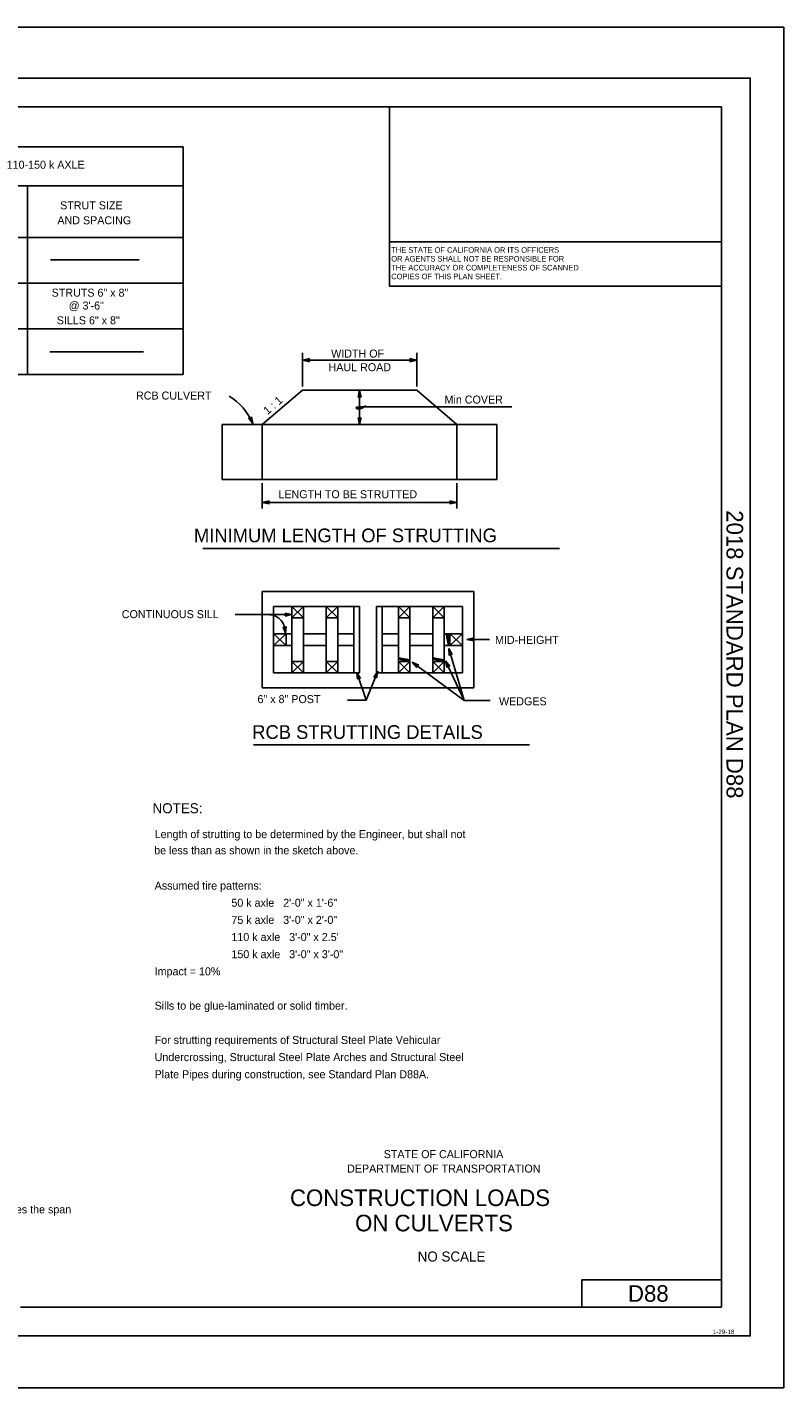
# Model space of a CAD drawing. Extents: x -894 to 866, y -476 to 714.
# Drawn here: x 205 to 866, y -476 to 714 of the extents above; entities that cross this region are included whole.
import ezdxf

# ---------------------------------------------------------------- set-up
doc = ezdxf.new("R2010")
doc.units = 0
for name, color, linetype in [('10 Sheet Format', 7, 'Continuous'), ('56 Stage 3 Anno', 7, 'Continuous'), ('57 Undefined', 7, 'Continuous'), ('60 Nongeo Data', 7, 'Continuous')]:
    doc.layers.add(name, color=color, linetype=linetype)

msp = doc.modelspace()

# ---------------------------------------------------------------- linework, layer by layer
at = {"layer": '10 Sheet Format'}
for p, q in [((-863.4, 669), (836.6, 669)), ((836.6, 669), (836.6, 669)), ((836.6, 669), (836.6, -431)), ((-813.5, 644), (811.5, 644)), ((521.5, 487.1), (521.5, 644)), ((811.5, -406), (811.5, 644)), ((811.5, 525.9), (521.5, 525.9)), ((811.5, 487.1), (521.5, 487.1)), ((811.6, -381.9), (689.5, -381.9)), ((689.5, -381.9), (689.5, -406)), ((198.8, -406), (811.5, -406)), ((-863.4, -431), (836.6, -431)), ((836.6, -431.1), (836.6, -431.1))]:
    msp.add_line(p, q, dxfattribs=at)
for points in [[(-894, 713.6), (866, 713.6), (866, -476.4), (-894, -476.4)], [(-863.4, -431), (836.6, -431), (836.6, 669), (-863.4, 669)]]:
    msp.add_lwpolyline(points, close=True, dxfattribs=at)
at = {"layer": '56 Stage 3 Anno'}
for p, q in [((445.2, 399.4), (445.2, 428.9)), ((545.2, 399.4), (545.2, 428.9)), ((445.5, 422.4), (451.5, 423.7)), ((451.5, 421), (445.5, 422.4)), ((445.5, 422.4), (445.5, 422.4)), ((445.5, 422.4), (545.2, 422.4)), ((446.9, 422.4), (451.3, 423.3)), ((451.3, 421.4), (446.9, 422.4)), ((448.3, 422.4), (451.1, 423)), ((451.1, 421.7), (448.3, 422.4)), ((449.7, 422.4), (450.9, 422.6)), ((450.9, 422.1), (449.7, 422.4)), ((451.5, 423.7), (450.7, 422.4)), ((450.7, 422.4), (451.5, 421)), ((451.5, 423.7), (451.5, 423.7)), ((451.5, 421), (451.5, 421)), ((540, 422.4), (539.2, 423.7)), ((539.2, 423.7), (539.2, 423.7)), ((539.2, 423.7), (545.2, 422.4)), ((545.2, 422.4), (539.2, 421)), ((539.2, 421), (540, 422.4)), ((539.2, 421), (539.2, 421)), ((539.4, 423.4), (543.8, 422.4)), ((543.8, 422.4), (539.5, 421.4)), ((542.5, 422.4), (539.6, 421.7)), ((539.7, 423), (542.5, 422.4)), ((539.9, 422.6), (541.1, 422.4)), ((541.1, 422.4), (539.9, 422.1)), ((545.2, 422.4), (545.2, 422.4)), ((493.9, 390), (495.2, 396)), ((494.2, 390.2), (495.2, 394.6)), ((494.6, 390.4), (495.2, 393.2)), ((495.2, 396), (495.2, 366)), ((495.2, 396), (495.2, 396)), ((495.2, 396), (496.6, 390)), ((495.2, 394.6), (496.2, 390.2)), ((495.2, 393.2), (495.9, 390.4)), ((495.2, 390.8), (493.9, 390)), ((493.9, 390), (493.9, 390)), ((495, 390.6), (495.2, 391.8)), ((495.2, 391.8), (495.5, 390.6)), ((496.6, 390), (495.2, 390.8)), ((496.6, 390), (496.6, 390)), ((496.9, 381.4), (597.6, 381.4)), ((563.6, 381.4), (628.4, 381.4)), ((401.8, 366.9), (398.2, 371.9)), ((398.2, 371.9), (398.2, 371.9)), ((398.2, 371.9), (399.8, 371.7)), ((401.2, 368.1), (398.7, 371.8)), ((400.7, 369.4), (399.1, 371.8)), ((400.2, 370.7), (399.5, 371.7)), ((399.8, 371.7), (400.7, 372.9)), ((400, 371.9), (400.2, 370.7)), ((400.2, 372.2), (400.7, 369.4)), ((400.5, 372.6), (401.2, 368.1)), ((400.7, 372.9), (400.7, 372.9)), ((400.7, 372.9), (401.8, 366.9)), ((495.2, 366), (493.9, 372)), ((493.9, 372), (493.9, 372)), ((493.9, 372), (495.2, 371.2)), ((495.2, 367.4), (494.3, 371.7)), ((495.2, 368.7), (494.6, 371.6)), ((495.2, 370.1), (495, 371.3)), ((495.2, 371.2), (496.6, 372)), ((496.6, 372), (495.2, 366)), ((496.2, 371.8), (495.2, 367.4)), ((495.9, 371.5), (495.2, 368.7)), ((495.5, 371.4), (495.2, 370.1)), ((496.6, 372), (496.6, 372)), ((401.8, 366.9), (401.8, 366.9)), ((495.2, 366), (495.2, 366)), ((410.2, 292.6), (410.2, 314.8)), ((580.2, 292.6), (580.2, 314.8)), ((410.2, 298), (416.2, 299.3)), ((416.2, 296.6), (410.2, 298)), ((410.2, 298), (410.2, 298)), ((410.2, 298), (580.2, 298)), ((411.6, 298), (416, 298.9)), ((416, 297), (411.6, 298)), ((413, 298), (415.8, 298.6)), ((415.8, 297.4), (413, 298)), ((414.4, 298), (415.6, 298.2)), ((415.6, 297.7), (414.4, 298)), ((416.2, 299.3), (415.4, 298)), ((415.4, 298), (416.2, 296.6)), ((416.2, 299.3), (416.2, 299.3)), ((575, 298), (574.2, 299.3)), ((574.2, 299.3), (574.2, 299.3)), ((574.2, 299.3), (580.2, 298)), ((580.2, 298), (574.2, 296.6)), ((574.2, 296.6), (575, 298)), ((574.4, 299), (578.8, 298)), ((578.8, 298), (574.5, 297)), ((577.5, 298), (574.6, 297.4)), ((574.7, 298.6), (577.5, 298)), ((574.9, 298.3), (576.1, 298)), ((576.1, 298), (574.9, 297.7)), ((580.2, 298), (580.2, 298)), ((416.2, 296.6), (416.2, 296.6)), ((574.2, 296.6), (574.2, 296.6)), ((386.5, 199.8), (436.1, 199.8)), ((430.9, 199.8), (430.1, 201.2)), ((430.1, 201.2), (430.1, 201.2)), ((430.1, 201.2), (436.1, 199.8)), ((436.1, 199.8), (430.1, 198.5)), ((430.1, 198.5), (430.9, 199.8)), ((430.1, 198.5), (430.1, 198.5)), ((430.3, 200.8), (434.8, 199.8)), ((434.7, 199.8), (430.4, 198.8)), ((433.4, 199.8), (430.5, 199.2)), ((430.6, 200.4), (433.4, 199.8)), ((430.8, 200.1), (432, 199.8)), ((432, 199.8), (430.8, 199.5)), ((436.1, 199.8), (436.1, 199.8)), ((430.5, 183.3), (428.4, 189.1)), ((428.4, 189.1), (428.4, 189.1)), ((428.4, 189.1), (429.8, 188.4)), ((430.4, 184.7), (428.8, 188.9)), ((430.2, 186), (429.2, 188.7)), ((430, 187.4), (429.6, 188.6)), ((429.8, 188.4), (431.1, 189.4)), ((430.1, 188.6), (430, 187.4)), ((430.4, 188.9), (430.2, 186)), ((430.7, 189.1), (430.4, 184.7)), ((431.1, 189.4), (430.5, 183.3)), ((430.5, 183.3), (430.5, 183.3)), ((431.1, 189.4), (431.1, 189.4)), ((589.1, 178.1), (595.1, 179.5)), ((590.5, 178.1), (594.9, 179.1)), ((591.9, 178.1), (594.7, 178.8)), ((595.1, 179.5), (594.3, 178.1)), ((595.1, 179.5), (595.1, 179.5)), ((573.2, 170.2), (586.7, 124.6)), ((573.6, 164), (573.2, 170.2)), ((573.2, 170.2), (573.2, 170.2)), ((573.2, 170.2), (576.2, 164.8)), ((573.9, 164.3), (573.6, 168.8)), ((573.6, 168.8), (575.8, 164.9)), ((574.2, 164.7), (574, 167.5)), ((574, 167.5), (575.4, 165)), ((589.1, 178.1), (608.9, 178.1)), ((595.1, 176.8), (589.1, 178.1)), ((589.1, 178.1), (589.1, 178.1)), ((594.9, 177.1), (590.5, 178.1)), ((594.7, 177.5), (591.9, 178.1)), ((593.3, 178.1), (594.5, 178.4)), ((594.5, 177.8), (593.3, 178.1)), ((594.3, 178.1), (595.1, 176.8)), ((595.1, 176.8), (595.1, 176.8)), ((541.3, 158.3), (586.7, 124.6)), ((545.3, 153.6), (541.3, 158.3)), ((541.3, 158.3), (541.3, 158.3)), ((541.3, 158.3), (546.9, 155.7)), ((545.4, 154), (542.4, 157.4)), ((542.4, 157.4), (546.5, 155.6)), ((545.4, 154.4), (543.5, 156.6)), ((543.5, 156.6), (546.2, 155.4)), ((545.5, 154.8), (544.6, 155.8)), ((544.6, 155.8), (545.8, 155.3)), ((545.5, 155.2), (545.3, 153.6)), ((546.9, 155.7), (545.5, 155.2)), ((546.9, 155.7), (546.9, 155.7)), ((570.2, 159.5), (586.7, 124.6)), ((571.6, 153.5), (570.2, 159.5)), ((570.2, 159.5), (570.2, 159.5)), ((570.2, 159.5), (574, 154.7)), ((571.8, 153.9), (570.8, 158.3)), ((570.8, 158.3), (573.6, 154.7)), ((572, 154.2), (571.4, 157)), ((571.4, 157), (573.2, 154.7)), ((572.5, 154.8), (571.6, 153.5)), ((572.3, 154.5), (572, 155.8)), ((572, 155.8), (572.8, 154.8)), ((574, 154.7), (572.5, 154.8)), ((574.7, 165.2), (573.6, 164)), ((573.6, 164), (573.6, 164)), ((574.5, 164.9), (574.4, 166.2)), ((574.4, 166.2), (575, 165.1)), ((576.2, 164.8), (574.7, 165.2)), ((576.2, 164.8), (576.2, 164.8)), ((492.8, 149.3), (500.9, 125)), ((493.5, 143.2), (492.8, 149.3)), ((492.8, 149.3), (492.8, 149.3)), ((492.8, 149.3), (496, 144)), ((493.7, 143.5), (493.3, 148)), ((493.3, 148), (495.6, 144.2)), ((494.5, 144.4), (493.5, 143.2)), ((493.5, 143.2), (493.5, 143.2)), ((494, 143.9), (493.7, 146.7)), ((493.7, 146.7), (495.2, 144.2)), ((494.3, 144.1), (494.1, 145.4)), ((494.1, 145.4), (494.8, 144.3)), ((496, 144), (494.5, 144.4)), ((496, 144), (496, 144)), ((511.1, 150.2), (500.9, 125)), ((507.6, 145.1), (511.1, 150.2)), ((509.2, 145.4), (507.6, 145.1)), ((507.6, 145.1), (507.6, 145.1)), ((508, 145.2), (510.6, 148.9)), ((508.5, 145.3), (510.1, 147.6)), ((508.9, 145.3), (509.6, 146.3)), ((510.1, 144.1), (509.2, 145.4)), ((509.6, 146.3), (509.4, 145.1)), ((510.1, 147.6), (509.6, 144.8)), ((510.6, 148.9), (509.9, 144.5)), ((511.1, 150.2), (510.1, 144.1)), ((510.1, 144.1), (510.1, 144.1)), ((511.1, 150.2), (511.1, 150.2)), ((545.3, 153.6), (545.3, 153.6)), ((571.6, 153.5), (571.6, 153.5)), ((574, 154.7), (574, 154.7)), ((484.7, 125), (500.9, 125)), ((586.7, 124.6), (609.3, 124.6))]:
    msp.add_line(p, q, dxfattribs=at)
for centre, radius, start, end in [((354.4, 347.2), 51.3, 22.4828, 58.5228), ((415.8, 185.7), 14.1, 358.4572, 90.8035)]:
    msp.add_arc(centre, radius, start, end, dxfattribs=at)
msp.add_spline([(496.9, 381.4), (495.9, 381.4), (494.9, 381.4), (494, 381.3), (492.3, 380.9), (492.1, 380.5), (493, 379.9), (494.7, 379.8), (495.7, 379.8), (497.6, 380.5), (499.2, 381.6), (500.6, 382.5)], degree=3, dxfattribs=at)
at = {"layer": '57 Undefined'}
for p, q in [((225.2, 510.2), (302.6, 510.2)), ((224.6, 429.7), (306.5, 429.7)), ((358.1, 257.7), (669.9, 257.7)), ((402.4, 86), (643.6, 86))]:
    msp.add_line(p, q, dxfattribs=at)
at = {"layer": '60 Nongeo Data'}
for p, q in [((-713.1, 608.8), (341, 608.8)), ((-713.1, 574.7), (341, 574.7)), ((205.1, 409.7), (205.1, 574.7)), ((-791.3, 529.7), (341, 529.7)), ((-713.1, 489.7), (341, 489.7)), ((-713.1, 449.7), (341, 449.7)), ((-791.3, 409.7), (341, 409.7)), ((445.2, 396), (410.2, 366)), ((445.2, 396), (545.2, 396)), ((545.2, 396), (580.2, 366)), ((375.2, 366), (615.2, 366)), ((375.2, 366), (375.2, 318)), ((410.2, 366), (410.2, 318)), ((580.2, 366), (580.2, 318)), ((615.2, 366), (615.2, 318)), ((375.2, 318), (615.2, 318)), ((410.1, 219.9), (595.1, 219.9)), ((410.1, 219.9), (410.1, 135.9)), ((595.1, 219.9), (595.1, 135.9)), ((420.1, 206.9), (420.1, 148.9)), ((420.1, 206.9), (495.1, 206.9)), ((436.1, 206.9), (436.1, 148.9)), ((436.1, 206.9), (446.1, 196.9)), ((446.1, 206.9), (436.1, 196.9)), ((446.1, 206.9), (446.1, 148.9)), ((466.1, 206.9), (466.1, 148.9)), ((466.1, 206.9), (476.1, 196.9)), ((476.1, 206.9), (466.1, 196.9)), ((476.1, 206.9), (476.1, 148.9)), ((490.1, 206.9), (490.1, 148.9)), ((495.1, 206.9), (495.1, 148.9)), ((510.1, 206.9), (510.1, 148.9)), ((510.1, 206.9), (585.1, 206.9)), ((515.1, 206.9), (515.1, 148.9)), ((529.1, 206.9), (529.1, 148.9)), ((529.1, 206.9), (539.1, 196.9)), ((539.1, 206.9), (529.1, 196.9)), ((539.1, 206.9), (539.1, 148.9)), ((559.1, 206.9), (559.1, 148.9)), ((559.1, 206.9), (569.1, 196.9)), ((569.1, 206.9), (559.1, 196.9)), ((569.1, 206.9), (569.1, 148.9)), ((585.1, 206.9), (585.1, 148.9)), ((436.1, 196.9), (446.1, 196.9)), ((466.1, 196.9), (476.1, 196.9)), ((466.1, 196.9), (476.1, 196.9)), ((529.1, 196.9), (539.1, 196.9)), ((529.1, 196.9), (539.1, 196.9)), ((529.1, 196.9), (539.1, 196.9)), ((559.1, 196.9), (569.1, 196.9)), ((559.1, 196.9), (569.1, 196.9)), ((559.1, 196.9), (569.1, 196.9)), ((559.1, 196.9), (569.1, 196.9)), ((436.1, 182.9), (420.1, 182.9)), ((420.1, 182.9), (431.1, 172.9)), ((431.1, 182.9), (420.1, 172.9)), ((431.1, 182.9), (431.1, 172.9)), ((466.1, 182.9), (446.1, 182.9)), ((490.1, 182.9), (476.1, 182.9)), ((529.1, 182.9), (515.1, 182.9)), ((559.1, 182.9), (539.1, 182.9)), ((585.1, 182.9), (569.1, 182.9)), ((572.8, 172.9), (571, 182.9)), ((572.9, 172.9), (571.1, 182.9)), ((573, 172.9), (571.2, 182.9)), ((573.1, 172.9), (571.3, 182.9)), ((573.2, 172.9), (571.4, 182.9)), ((573.3, 172.9), (571.5, 182.9)), ((573.4, 172.9), (571.6, 182.9)), ((573.5, 172.9), (571.7, 182.9)), ((573.6, 172.9), (571.8, 182.9)), ((573.7, 172.9), (571.9, 182.9)), ((573.8, 172.9), (572, 182.9)), ((573.9, 172.9), (572.1, 182.9)), ((574, 172.9), (572.2, 182.9)), ((574.1, 172.9), (572.3, 182.9)), ((574.1, 182.9), (574.1, 172.9)), ((574.1, 182.9), (585.1, 172.9)), ((585.1, 182.9), (574.1, 172.9)), ((574.1, 182.9), (574.1, 172.9)), ((574.1, 182.9), (574.1, 172.9)), ((436.1, 172.9), (420.1, 172.9)), ((466.1, 172.9), (446.1, 172.9)), ((490.1, 172.9), (476.1, 172.9)), ((529.1, 172.9), (515.5, 172.9)), ((559.1, 172.9), (539.1, 172.9)), ((585.1, 172.9), (569.1, 172.9)), ((436.1, 158.9), (446.1, 158.9)), ((436.1, 158.9), (446.1, 148.9)), ((446.1, 158.9), (436.1, 148.9)), ((466.1, 158.9), (476.1, 158.9)), ((466.1, 158.9), (476.1, 158.9)), ((466.1, 158.9), (476.1, 148.9)), ((476.1, 158.9), (466.1, 148.9)), ((539.1, 160.2), (529.1, 162)), ((539.1, 160.1), (529.1, 161.9)), ((539.1, 160), (529.1, 161.8)), ((539.1, 159.9), (529.1, 161.7)), ((539.1, 159.8), (529.1, 161.6)), ((539.1, 159.7), (529.1, 161.5)), ((539.1, 159.6), (529.1, 161.4)), ((539.1, 159.5), (529.1, 161.3)), ((539.1, 159.4), (529.1, 161.2)), ((539.1, 159.3), (529.1, 161.1)), ((539.1, 159.2), (529.1, 161)), ((539.1, 159.1), (529.1, 160.9)), ((539.1, 159), (529.1, 160.8)), ((539.1, 158.9), (529.1, 160.7)), ((529.1, 158.9), (539.1, 148.9)), ((529.1, 158.9), (539.1, 158.9)), ((539.1, 158.9), (529.1, 148.9)), ((569.1, 160.2), (559.1, 162)), ((569.1, 160.1), (559.1, 161.9)), ((569.1, 160), (559.1, 161.8)), ((569.1, 159.9), (559.1, 161.7)), ((569.1, 159.8), (559.1, 161.6)), ((569.1, 159.7), (559.1, 161.5)), ((569.1, 159.6), (559.1, 161.4)), ((569.1, 159.5), (559.1, 161.3)), ((569.1, 159.4), (559.1, 161.2)), ((569.1, 159.3), (559.1, 161.1)), ((569.1, 159.2), (559.1, 161)), ((569.1, 159.1), (559.1, 160.9)), ((569.1, 159), (559.1, 160.8)), ((569.1, 158.9), (559.1, 160.7)), ((559.1, 158.9), (569.1, 148.9)), ((559.1, 158.9), (569.1, 158.9)), ((569.1, 158.9), (559.1, 148.9)), ((559.1, 158.9), (569.1, 158.9)), ((420.1, 148.9), (495.1, 148.9)), ((466.1, 148.9), (476.1, 148.9)), ((466.1, 148.9), (476.1, 148.9)), ((466.1, 148.9), (476.1, 148.9)), ((466.1, 148.9), (476.1, 148.9)), ((510.1, 148.9), (585.1, 148.9)), ((559.1, 148.9), (569.1, 148.9)), ((559.1, 148.9), (569.1, 148.9)), ((559.1, 148.9), (569.1, 148.9)), ((559.1, 148.9), (569.1, 148.9)), ((410.1, 135.9), (595.1, 135.9))]:
    msp.add_line(p, q, dxfattribs=at)
msp.add_lwpolyline([(341, 409.7), (341, 608.8)], dxfattribs=at)

# ---------------------------------------------------------------- texts
at = {"layer": '10 Sheet Format'}
for s, height, p in [('THE STATE OF CALIFORNIA OR ITS OFFICERS', 4.9, (522.9, 516.3)), ('OR AGENTS SHALL NOT BE RESPONSIBLE FOR', 4.9, (522.9, 508.6)), ('THE ACCURACY OR COMPLETENESS OF SCANNED', 4.9, (522.9, 500.8)), ('COPIES OF THIS PLAN SHEET.', 4.9, (522.9, 493.1)), ('STATE OF CALIFORNIA', 7, (516.3, -275.6)), ('DEPARTMENT OF TRANSPORTATION', 7, (484.3, -288.2)), ('CONSTRUCTION LOADS', 14.5, (434.4, -317.5)), ('ON CULVERTS', 14.5, (491.3, -339.6)), ('NO SCALE', 8.75, (546, -366)), ('1-29-18', 4, (803.8, -429.5))]:
    msp.add_text(s, height=height, dxfattribs=at).set_placement(p)
msp.add_text('2018 STANDARD PLAN D88', height=14.5, rotation=270, dxfattribs=at).set_placement((815.9, 291.1))
at = {"layer": '57 Undefined'}
for s, height, p in [('110-150 k AXLE', 7, (186.8, 589.8)), ('STRUT SIZE', 7, (233.5, 554.3)), ('AND SPACING', 7, (231.1, 541.2)), ('STRUTS 6" x 8" ', 7, (226.1, 477.9)), ('@ 3\'-6"', 7, (241, 466.6)), ('SILLS 6" x 8" ', 7, (230.6, 453.7)), ('WIDTH OF ', 7, (470.4, 424.6)), ('HAUL ROAD', 7, (468.1, 412.7)), (' RCB CULVERT', 7, (297.2, 387.9)), ('Min COVER', 7, (569.5, 384.4)), ('LENGTH TO BE STRUTTED', 7, (424.3, 301.6)), (' MINIMUM LENGTH OF STRUTTING ', 12, (346, 263.1)), ('CONTINUOUS SILL', 7, (287.4, 196.7)), ('MID-HEIGHT', 7, (613.6, 174.2)), ('6" x 8" POST', 7, (406, 122.4)), ('WEDGES', 7, (617.1, 120.5)), ('RCB STRUTTING DETAILS', 12, (401.4, 91.1)), ('NOTES:', 8.75, (314.3, 26.1)), ('Length of strutting to be determined by the Engineer, but shall not', 7, (316.1, 4.3)), ('be less than as shown in the sketch above.', 7, (315.7, -9.8)), ('Assumed tire patterns:', 7, (316.1, -40.7)), ('50 k axle   2\'-0" x 1\'-6"', 7, (383.2, -55.7)), ('75 k axle   3\'-0" x 2\'-0"', 7, (383.2, -70.7)), ('110 k axle   3\'-0" x 2.5\'', 7, (383.2, -85.7)), ('150 k axle   3\'-0" x 3\'-0"', 7, (383.2, -100.7)), ('Impact = 10%', 7, (316.1, -115.7)), ('Sills to be glue-laminated or solid timber.', 7, (316.1, -145.7)), ('For strutting requirements of Structural Steel Plate Vehicular ', 7, (316.1, -175.7)), ('Undercrossing, Structural Steel Plate Arches and Structural Steel', 7, (316.1, -190.7)), ('Plate Pipes during construction, see Standard Plan D88A.', 7, (316.1, -205.7)), ('Minimum distance equals 3 times the span', 7, (66.3, -323.9))]:
    msp.add_text(s, height=height, dxfattribs=at).set_placement(p)
msp.add_text('1 : 1', height=7, rotation=40.6013, dxfattribs=at).set_placement((414.8, 374.3))
at = {"layer": '60 Nongeo Data'}
msp.add_text('D88', height=14.5, dxfattribs=at).set_placement((729.8, -401.2))

doc.saveas('drawing.dxf')
